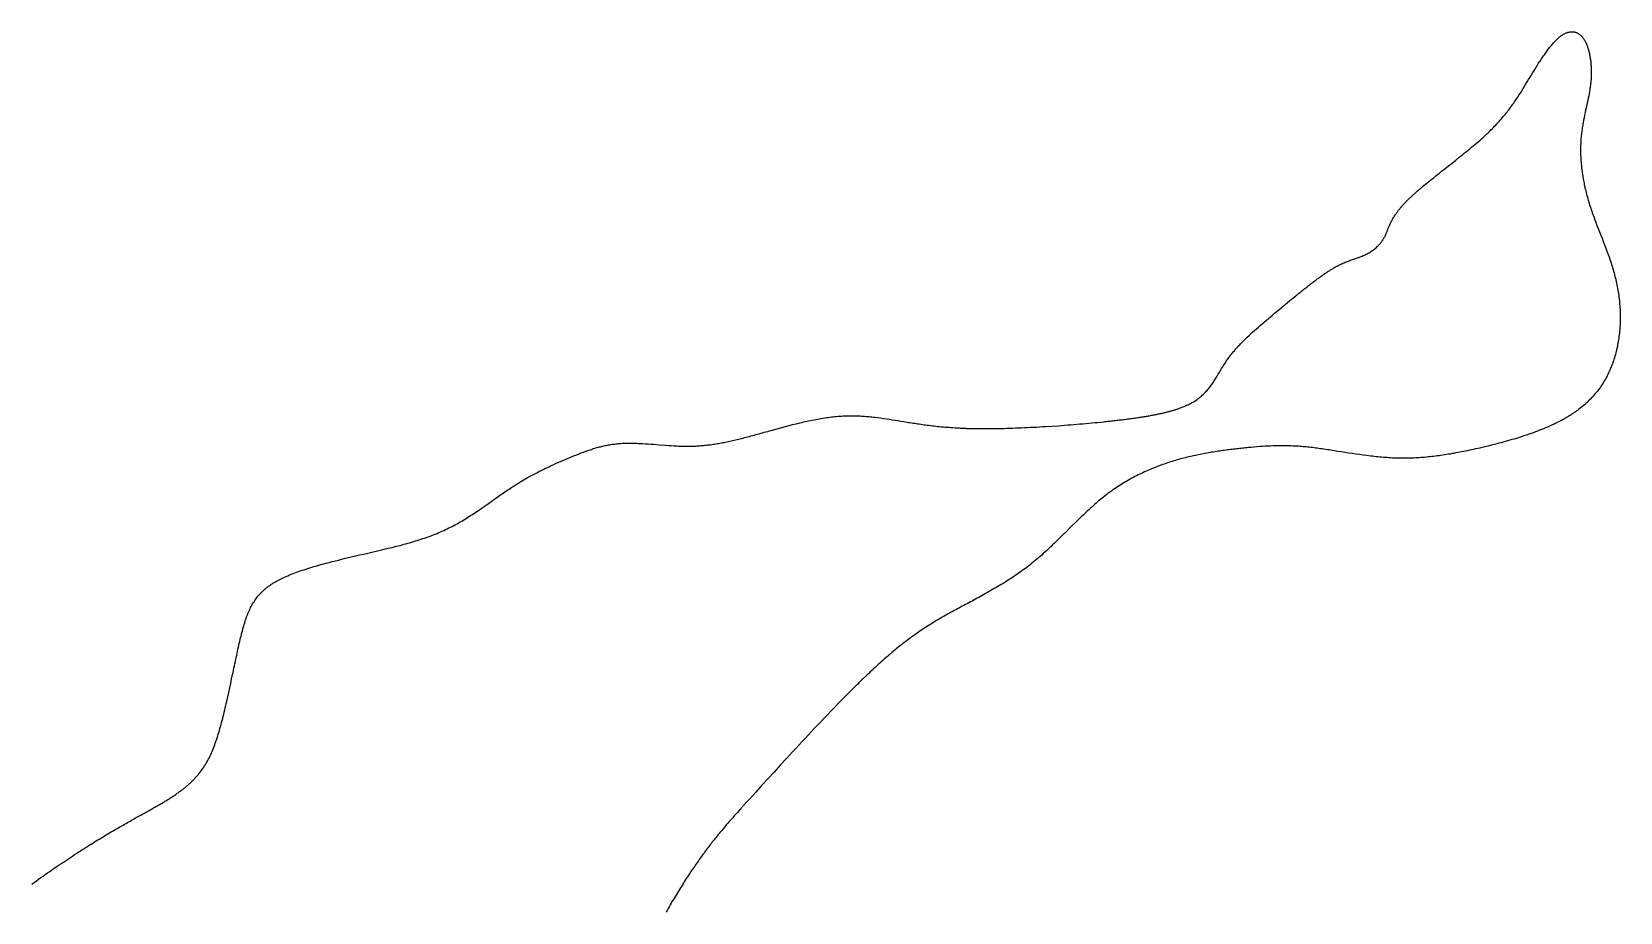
# Model space of a CAD drawing. Header units: millimetres. Extents: x -2094 to 527, y -954 to 500.
import ezdxf

# ---------------------------------------------------------------- set-up
doc = ezdxf.new("R2010")
doc.units = ezdxf.units.MM
doc.layers.add('186', color=7, linetype='Continuous')

msp = doc.modelspace()

# ---------------------------------------------------------------- linework, layer by layer
at = {"layer": '186', "elevation": 186}
msp.add_lwpolyline([(-2094.4, -907.3), (-2090.6, -904.5), (-2086.8, -901.8), (-2083, -899.1), (-2079.3, -896.4), (-2075.6, -893.8), (-2072, -891.2), (-2068.4, -888.7), (-2064.8, -886.2), (-2061.2, -883.7), (-2057.7, -881.3), (-2054.2, -878.8), (-2050.7, -876.5), (-2047.3, -874.2), (-2043.9, -871.9), (-2040.5, -869.6), (-2037.2, -867.4), (-2033.9, -865.2), (-2030.6, -863), (-2027.4, -860.9), (-2024.2, -858.8), (-2021, -856.7), (-2017.8, -854.6), (-2014.7, -852.6), (-2011.6, -850.6), (-2008.6, -848.7), (-2005.5, -846.8), (-2002.5, -844.9), (-1999.6, -843), (-1996.6, -841.2), (-1993.7, -839.4), (-1990.8, -837.6), (-1987.9, -835.8), (-1985.1, -834.1), (-1982.3, -832.4), (-1979.5, -830.7), (-1976.8, -829), (-1974.1, -827.4), (-1971.4, -825.8), (-1968.7, -824.2), (-1966.1, -822.7), (-1963.5, -821.1), (-1960.9, -819.6), (-1958.3, -818.1), (-1955.8, -816.6), (-1953.3, -815.2), (-1950.8, -813.8), (-1948.3, -812.3), (-1945.9, -810.9), (-1943.5, -809.6), (-1941.1, -808.2), (-1938.8, -806.9), (-1936.5, -805.6), (-1934.2, -804.3), (-1931.9, -803), (-1929.6, -801.7), (-1927.4, -800.5), (-1925.2, -799.2), (-1923, -798), (-1920.9, -796.8), (-1918.8, -795.6), (-1916.7, -794.5), (-1914.6, -793.3), (-1912.5, -792.2), (-1910.5, -791), (-1908.5, -789.9), (-1906.5, -788.8), (-1904.5, -787.7), (-1902.6, -786.6), (-1900.7, -785.5), (-1898.8, -784.5), (-1896.9, -783.4), (-1895, -782.4), (-1893.2, -781.4), (-1891.4, -780.3), (-1889.6, -779.3), (-1887.9, -778.3), (-1886.1, -777.3), (-1884.4, -776.3), (-1882.7, -775.3), (-1881, -774.3), (-1879.3, -773.4), (-1877.7, -772.4), (-1876.1, -771.4), (-1874.5, -770.5), (-1872.9, -769.5), (-1871.4, -768.6), (-1869.8, -767.6), (-1868.3, -766.7), (-1866.8, -765.7), (-1865.3, -764.8), (-1863.9, -763.9), (-1862.4, -762.9), (-1861, -762), (-1859.6, -761), (-1858.2, -760.1), (-1856.8, -759.2), (-1855.5, -758.2), (-1854.2, -757.3), (-1852.8, -756.4), (-1851.6, -755.5), (-1850.3, -754.5), (-1849, -753.6), (-1847.8, -752.7), (-1846.5, -751.7), (-1845.3, -750.8), (-1844.1, -749.8), (-1843, -748.9), (-1841.8, -748), (-1840.6, -747), (-1839.5, -746.1), (-1838.4, -745.1), (-1837.3, -744.2), (-1836.2, -743.2), (-1835.1, -742.3), (-1834.1, -741.3), (-1833.1, -740.4), (-1832, -739.4), (-1831, -738.5), (-1830, -737.5), (-1829, -736.5), (-1828.1, -735.6), (-1827.1, -734.6), (-1825.2, -732.6), (-1823.4, -730.6), (-1821.6, -728.6), (-1819.9, -726.6), (-1818.2, -724.6), (-1816.6, -722.5), (-1815, -720.4), (-1813.5, -718.3), (-1812, -716.2), (-1810.5, -714), (-1809.1, -711.8), (-1807.7, -709.6), (-1806.4, -707.4), (-1805.1, -705.1), (-1803.8, -702.7), (-1802.5, -700.4), (-1801.3, -698), (-1800.1, -695.5), (-1799, -693.1), (-1797.8, -690.6), (-1796.7, -688), (-1795.6, -685.4), (-1794.6, -682.7), (-1793.5, -680.1), (-1792.5, -677.3), (-1791.5, -674.5), (-1790.5, -671.7), (-1789.5, -668.8), (-1788.5, -665.8), (-1788, -664.3), (-1787.5, -662.8), (-1786.6, -659.8), (-1785.6, -656.7), (-1784.7, -653.5), (-1783.8, -650.3), (-1782.9, -647), (-1782, -643.7), (-1781.1, -640.4), (-1780.2, -637), (-1779.3, -633.6), (-1778.4, -630.1), (-1777.5, -626.6), (-1776.7, -623.1), (-1775.8, -619.6), (-1775, -616), (-1774.1, -612.4), (-1773.3, -608.8), (-1772.5, -605.2), (-1770.8, -597.9), (-1769.2, -590.6), (-1767.6, -583.2), (-1766, -575.9), (-1764.5, -568.5), (-1763, -561.2), (-1762.2, -557.6), (-1761.4, -554), (-1760.7, -550.4), (-1759.9, -546.8), (-1759.2, -543.3), (-1758.4, -539.8), (-1757.7, -536.3), (-1757, -532.8), (-1756.2, -529.4), (-1755.5, -526), (-1754.8, -522.7), (-1754.1, -519.4), (-1753.3, -516.1), (-1752.6, -512.9), (-1751.9, -509.8), (-1751.2, -506.6), (-1750.4, -503.6), (-1749.7, -500.6), (-1749, -497.6), (-1748.3, -494.7), (-1747.6, -491.9), (-1746.8, -489.1), (-1746.1, -486.3), (-1745.3, -483.6), (-1744.6, -481), (-1743.8, -478.4), (-1743, -475.8), (-1742.2, -473.3), (-1741.4, -470.9), (-1740.6, -468.5), (-1739.8, -466.1), (-1738.9, -463.8), (-1738, -461.5), (-1737.1, -459.3), (-1736.2, -457.1), (-1735.2, -454.9), (-1734.2, -452.8), (-1733.2, -450.7), (-1732.2, -448.7), (-1731.1, -446.7), (-1730, -444.7), (-1728.8, -442.8), (-1727.6, -440.9), (-1726.4, -439), (-1725.2, -437.2), (-1723.9, -435.4), (-1722.5, -433.7), (-1721.1, -431.9), (-1719.7, -430.3), (-1718.2, -428.6), (-1717.5, -427.8), (-1716.7, -426.9), (-1715.9, -426.1), (-1715.1, -425.3), (-1714.3, -424.5), (-1713.5, -423.8), (-1712.7, -423), (-1711.8, -422.2), (-1711, -421.4), (-1710.1, -420.7), (-1709.2, -419.9), (-1708.3, -419.2), (-1707.4, -418.4), (-1706.5, -417.7), (-1705.5, -417), (-1704.6, -416.2), (-1703.6, -415.5), (-1702.6, -414.8), (-1701.6, -414.1), (-1700.6, -413.4), (-1699.6, -412.7), (-1698.5, -412), (-1697.4, -411.3), (-1696.4, -410.6), (-1695.3, -410), (-1694.2, -409.3), (-1693, -408.6), (-1691.9, -408), (-1690.7, -407.3), (-1689.5, -406.7), (-1688.3, -406), (-1687.1, -405.4), (-1685.9, -404.7), (-1684.7, -404.1), (-1683.4, -403.5), (-1682.2, -402.8), (-1680.9, -402.2), (-1679.6, -401.6), (-1678.3, -401), (-1677, -400.4), (-1674.3, -399.2), (-1671.6, -398), (-1668.8, -396.8), (-1666, -395.7), (-1663.1, -394.6), (-1660.2, -393.4), (-1657.2, -392.3), (-1654.2, -391.2), (-1651.2, -390.2), (-1648.1, -389.1), (-1645, -388.1), (-1641.9, -387), (-1638.7, -386), (-1635.5, -385), (-1632.2, -384), (-1629, -383), (-1625.7, -382.1), (-1622.4, -381.1), (-1619, -380.1), (-1615.7, -379.2), (-1612.3, -378.3), (-1608.9, -377.4), (-1605.5, -376.5), (-1602, -375.6), (-1598.6, -374.7), (-1595.1, -373.8), (-1588.2, -372.1), (-1581.2, -370.4), (-1574.3, -368.7), (-1567.3, -367), (-1560.3, -365.4), (-1553.4, -363.8), (-1546.5, -362.2), (-1539.7, -360.7), (-1532.9, -359.1), (-1526.1, -357.5), (-1519.4, -356), (-1512.7, -354.4), (-1506.1, -352.8), (-1502.8, -352), (-1499.5, -351.2), (-1496.2, -350.4), (-1493, -349.5), (-1489.8, -348.7), (-1486.5, -347.9), (-1483.3, -347), (-1480.1, -346.1), (-1477, -345.3), (-1473.8, -344.4), (-1470.7, -343.5), (-1467.5, -342.6), (-1464.4, -341.7), (-1461.3, -340.7), (-1458.2, -339.8), (-1455.2, -338.8), (-1452.1, -337.8), (-1449.1, -336.8), (-1446.1, -335.8), (-1443.1, -334.7), (-1440.1, -333.7), (-1437.1, -332.6), (-1434.2, -331.5), (-1431.3, -330.4), (-1428.4, -329.3), (-1425.5, -328.1), (-1422.6, -326.9), (-1419.8, -325.7), (-1417, -324.4), (-1414.2, -323.2), (-1411.4, -321.9), (-1408.6, -320.6), (-1405.9, -319.2), (-1403.2, -317.9), (-1400.5, -316.5), (-1397.8, -315.1), (-1395.2, -313.6), (-1392.5, -312.2), (-1389.9, -310.7), (-1387.3, -309.2), (-1384.7, -307.7), (-1382.1, -306.2), (-1379.6, -304.6), (-1377, -303.1), (-1374.5, -301.5), (-1372, -299.9), (-1369.5, -298.3), (-1367.1, -296.7), (-1364.6, -295.1), (-1362.1, -293.5), (-1359.7, -291.9), (-1357.3, -290.3), (-1352.5, -287), (-1347.8, -283.7), (-1343, -280.4), (-1338.4, -277.1), (-1333.8, -273.8), (-1329.2, -270.6), (-1324.6, -267.4), (-1320.1, -264.2), (-1317.9, -262.6), (-1315.6, -261.1), (-1313.4, -259.5), (-1311.1, -258), (-1308.9, -256.5), (-1306.7, -255), (-1304.5, -253.5), (-1302.3, -252), (-1300.1, -250.6), (-1297.9, -249.2), (-1295.7, -247.8), (-1293.5, -246.4), (-1291.3, -245.1), (-1289.1, -243.7), (-1286.9, -242.4), (-1284.7, -241.1), (-1282.5, -239.8), (-1280.4, -238.6), (-1278.2, -237.3), (-1276, -236.1), (-1273.9, -234.9), (-1271.7, -233.7), (-1269.6, -232.5), (-1267.4, -231.4), (-1265.3, -230.2), (-1263.2, -229.1), (-1261, -228), (-1258.9, -226.9), (-1256.8, -225.8), (-1254.7, -224.8), (-1252.6, -223.7), (-1250.5, -222.7), (-1248.4, -221.7), (-1246.3, -220.6), (-1244.2, -219.7), (-1242.2, -218.7), (-1240.1, -217.7), (-1238.1, -216.7), (-1234, -214.9), (-1229.9, -213), (-1225.9, -211.2), (-1221.9, -209.5), (-1217.9, -207.8), (-1214, -206.1), (-1210.1, -204.5), (-1206.3, -202.9), (-1202.5, -201.3), (-1198.7, -199.7), (-1194.9, -198.2), (-1191.2, -196.7), (-1187.5, -195.3), (-1183.8, -193.9), (-1180.1, -192.5), (-1176.4, -191.2), (-1172.7, -190), (-1170.8, -189.4), (-1169, -188.8), (-1167.1, -188.2), (-1165.3, -187.6), (-1163.4, -187.1), (-1161.6, -186.5), (-1159.7, -186), (-1157.8, -185.5), (-1155.9, -185), (-1154, -184.5), (-1152.1, -184.1), (-1150.2, -183.7), (-1148.3, -183.2), (-1146.4, -182.8), (-1144.4, -182.5), (-1142.5, -182.1), (-1140.5, -181.8), (-1138.6, -181.4), (-1136.6, -181.1), (-1134.6, -180.8), (-1132.6, -180.6), (-1130.5, -180.3), (-1128.5, -180.1), (-1126.4, -179.9), (-1124.4, -179.7), (-1122.3, -179.6), (-1120.2, -179.4), (-1118, -179.3), (-1115.9, -179.3), (-1113.7, -179.2), (-1111.6, -179.1), (-1109.4, -179.1), (-1107.1, -179.1), (-1104.9, -179.1), (-1102.7, -179.2), (-1100.4, -179.2), (-1098.1, -179.3), (-1095.9, -179.4), (-1093.6, -179.5), (-1091.3, -179.6), (-1088.9, -179.7), (-1086.6, -179.8), (-1081.9, -180.1), (-1077.2, -180.4), (-1072.5, -180.8), (-1067.7, -181.1), (-1058.1, -181.9), (-1048.5, -182.6), (-1043.7, -183), (-1038.9, -183.3), (-1034.2, -183.6), (-1029.4, -183.8), (-1027, -183.9), (-1024.7, -184), (-1022.3, -184.1), (-1020, -184.1), (-1017.6, -184.2), (-1015.3, -184.2), (-1013, -184.2), (-1010.7, -184.2), (-1008.4, -184.2), (-1006.1, -184.1), (-1003.8, -184.1), (-1001.5, -184), (-999.2, -183.9), (-997, -183.8), (-994.7, -183.7), (-992.4, -183.5), (-990.2, -183.3), (-987.9, -183.1), (-985.7, -182.9), (-983.5, -182.7), (-981.2, -182.5), (-979, -182.2), (-976.7, -181.9), (-974.5, -181.7), (-972.2, -181.4), (-970, -181), (-967.7, -180.7), (-965.4, -180.3), (-963.2, -180), (-960.9, -179.6), (-958.6, -179.2), (-956.3, -178.8), (-954, -178.3), (-951.7, -177.9), (-949.3, -177.4), (-947, -176.9), (-944.7, -176.4), (-942.3, -175.9), (-939.9, -175.4), (-937.5, -174.9), (-935.1, -174.3), (-932.7, -173.8), (-930.2, -173.2), (-927.8, -172.6), (-925.3, -172), (-922.8, -171.3), (-920.3, -170.7), (-917.8, -170.1), (-915.2, -169.4), (-912.6, -168.7), (-910, -168), (-907.4, -167.3), (-904.7, -166.6), (-902, -165.9), (-899.3, -165.1), (-896.6, -164.4), (-893.8, -163.6), (-891.1, -162.9), (-888.3, -162.1), (-885.4, -161.3), (-882.6, -160.5), (-879.8, -159.7), (-876.9, -158.9), (-874, -158.1), (-868.2, -156.5), (-862.4, -154.9), (-856.5, -153.3), (-850.6, -151.7), (-844.6, -150.1), (-838.7, -148.6), (-832.7, -147.1), (-826.7, -145.6), (-823.7, -144.9), (-820.8, -144.2), (-817.8, -143.6), (-814.8, -142.9), (-811.9, -142.3), (-808.9, -141.6), (-806, -141), (-803, -140.4), (-800.1, -139.9), (-797.2, -139.3), (-794.3, -138.8), (-791.4, -138.3), (-788.6, -137.8), (-785.7, -137.4), (-782.9, -136.9), (-780, -136.6), (-777.2, -136.2), (-774.5, -135.8), (-771.7, -135.5), (-769, -135.3), (-766.2, -135), (-763.5, -134.8), (-760.9, -134.6), (-758.2, -134.4), (-755.5, -134.3), (-752.9, -134.2), (-750.3, -134.1), (-747.7, -134), (-745.1, -134), (-742.6, -134), (-740, -134), (-737.5, -134), (-734.9, -134.1), (-732.4, -134.1), (-729.9, -134.2), (-727.4, -134.3), (-725, -134.5), (-722.5, -134.6), (-720, -134.8), (-717.6, -135), (-715.1, -135.2), (-712.7, -135.4), (-710.3, -135.6), (-707.8, -135.9), (-705.4, -136.1), (-703, -136.4), (-698.2, -137), (-693.4, -137.6), (-688.6, -138.3), (-683.8, -139), (-679, -139.7), (-674.2, -140.4), (-669.4, -141.2), (-664.6, -142), (-659.8, -142.8), (-654.9, -143.6), (-650, -144.4), (-647.5, -144.8), (-645.1, -145.2), (-642.6, -145.6), (-640, -146), (-637.5, -146.4), (-635, -146.8), (-632.4, -147.2), (-629.8, -147.5), (-627.2, -147.9), (-624.5, -148.3), (-621.8, -148.7), (-619.1, -149), (-616.4, -149.4), (-613.6, -149.7), (-610.8, -150.1), (-608, -150.4), (-605.1, -150.7), (-602.2, -151.1), (-599.3, -151.4), (-596.3, -151.7), (-593.2, -152), (-590.1, -152.3), (-587, -152.5), (-583.8, -152.8), (-580.6, -153), (-577.3, -153.3), (-574, -153.5), (-570.6, -153.7), (-568.9, -153.8), (-567.2, -153.9), (-565.5, -154), (-563.7, -154.1), (-562, -154.2), (-560.2, -154.3), (-558.4, -154.4), (-556.6, -154.4), (-554.7, -154.5), (-552.9, -154.6), (-551, -154.7), (-549.2, -154.7), (-547.3, -154.8), (-545.4, -154.8), (-543.5, -154.9), (-541.5, -154.9), (-539.6, -155), (-537.6, -155), (-535.6, -155.1), (-533.6, -155.1), (-531.6, -155.1), (-529.5, -155.1), (-527.5, -155.1), (-525.4, -155.2), (-523.3, -155.2), (-521.2, -155.2), (-519.1, -155.2), (-516.9, -155.2), (-514.7, -155.2), (-512.5, -155.1), (-510.3, -155.1), (-508.1, -155.1), (-505.9, -155.1), (-503.6, -155), (-501.4, -155), (-499.1, -155), (-496.8, -154.9), (-494.5, -154.9), (-492.1, -154.8), (-489.8, -154.8), (-485.1, -154.6), (-480.3, -154.5), (-475.5, -154.3), (-470.6, -154.1), (-465.7, -154), (-460.8, -153.7), (-455.8, -153.5), (-450.8, -153.3), (-445.8, -153), (-440.8, -152.8), (-435.7, -152.5), (-430.6, -152.2), (-425.5, -151.9), (-420.4, -151.6), (-410.2, -151), (-400, -150.3), (-389.8, -149.5), (-384.7, -149.1), (-379.6, -148.7), (-374.6, -148.3), (-369.5, -147.9), (-364.5, -147.5), (-359.6, -147.1), (-354.6, -146.6), (-349.7, -146.2), (-344.9, -145.7), (-340, -145.3), (-335.3, -144.8), (-330.5, -144.3), (-325.8, -143.8), (-323.5, -143.6), (-321.2, -143.4), (-318.9, -143.1), (-316.7, -142.9), (-314.4, -142.6), (-312.2, -142.4), (-309.9, -142.1), (-307.7, -141.9), (-305.5, -141.6), (-303.4, -141.4), (-301.2, -141.1), (-299.1, -140.9), (-296.9, -140.6), (-294.8, -140.4), (-292.7, -140.1), (-290.7, -139.9), (-288.6, -139.6), (-286.6, -139.3), (-284.6, -139.1), (-282.6, -138.8), (-280.6, -138.6), (-278.7, -138.3), (-276.7, -138), (-274.8, -137.8), (-272.9, -137.5), (-271, -137.2), (-269.1, -136.9), (-267.3, -136.7), (-265.4, -136.4), (-263.6, -136.1), (-261.8, -135.8), (-260, -135.6), (-258.2, -135.3), (-256.5, -135), (-254.7, -134.7), (-253, -134.4), (-251.3, -134.1), (-249.6, -133.8), (-248, -133.5), (-246.3, -133.2), (-244.7, -132.9), (-243, -132.6), (-241.4, -132.3), (-239.8, -132), (-238.3, -131.7), (-236.7, -131.4), (-235.1, -131), (-233.6, -130.7), (-232.1, -130.4), (-230.6, -130.1), (-229.1, -129.7), (-227.6, -129.4), (-226.2, -129.1), (-224.8, -128.7), (-223.3, -128.4), (-221.9, -128), (-220.5, -127.7), (-219.1, -127.3), (-217.8, -127), (-216.4, -126.6), (-215.1, -126.2), (-213.8, -125.9), (-212.5, -125.5), (-211.2, -125.1), (-209.9, -124.7), (-208.6, -124.4), (-207.4, -124), (-206.1, -123.6), (-204.9, -123.2), (-203.7, -122.8), (-202.5, -122.4), (-201.3, -122), (-200.1, -121.5), (-199, -121.1), (-196.7, -120.3), (-194.5, -119.4), (-192.3, -118.5), (-190.2, -117.6), (-188.1, -116.7), (-186.1, -115.7), (-184.1, -114.8), (-182.2, -113.8), (-180.3, -112.8), (-178.4, -111.7), (-176.7, -110.7), (-174.9, -109.6), (-173.2, -108.5), (-171.6, -107.4), (-170, -106.2), (-168.4, -105), (-166.9, -103.8), (-165.4, -102.6), (-163.9, -101.4), (-162.5, -100.1), (-161.1, -98.8), (-159.8, -97.5), (-158.5, -96.2), (-157.2, -94.9), (-156, -93.5), (-154.7, -92.1), (-153.5, -90.7), (-152.4, -89.3), (-151.2, -87.9), (-150.1, -86.5), (-149, -85), (-148, -83.6), (-146.9, -82.1), (-145.9, -80.6), (-144.8, -79.1), (-143.8, -77.6), (-142.8, -76.1), (-141.9, -74.6), (-139.9, -71.6), (-138.1, -68.5), (-136.2, -65.4), (-134.3, -62.3), (-130.6, -56.1), (-128.8, -53.1), (-126.9, -50), (-124.9, -46.9), (-123.9, -45.4), (-122.9, -43.9), (-121.9, -42.4), (-120.9, -40.9), (-119.8, -39.4), (-118.8, -38), (-117.7, -36.5), (-116.6, -35), (-115.5, -33.6), (-114.3, -32.2), (-113.2, -30.7), (-112, -29.3), (-110.8, -27.9), (-109.6, -26.5), (-108.4, -25.1), (-107.2, -23.6), (-105.9, -22.2), (-104.6, -20.9), (-103.4, -19.5), (-102.1, -18.1), (-100.7, -16.7), (-99.4, -15.3), (-98.1, -13.9), (-96.7, -12.6), (-95.4, -11.2), (-94, -9.8), (-92.6, -8.4), (-91.2, -7.1), (-88.3, -4.3), (-85.4, -1.6), (-82.4, 1.1), (-79.4, 3.9), (-76.3, 6.6), (-73.2, 9.4), (-70, 12.2), (-66.8, 15), (-63.5, 17.8), (-60.2, 20.6), (-56.9, 23.5), (-53.5, 26.4), (-50.1, 29.3), (-46.6, 32.3), (-43.1, 35.2), (-36.1, 41.1), (-29.1, 47), (-25.6, 49.9), (-22.1, 52.8), (-18.6, 55.7), (-15.1, 58.6), (-11.7, 61.4), (-8.2, 64.2), (-6.5, 65.6), (-4.8, 66.9), (-3.2, 68.3), (-1.5, 69.6), (0.2, 70.9), (1.8, 72.3), (3.4, 73.6), (5.1, 74.8), (6.7, 76.1), (8.3, 77.4), (9.8, 78.6), (11.4, 79.8), (12.9, 81), (14.4, 82.2), (16, 83.4), (17.4, 84.5), (18.9, 85.6), (20.4, 86.7), (21.8, 87.8), (23.2, 88.9), (24.6, 89.9), (26, 90.9), (27.3, 91.9), (28.7, 92.9), (30, 93.9), (31.3, 94.8), (32.6, 95.7), (33.8, 96.6), (35.1, 97.5), (36.3, 98.4), (37.5, 99.2), (38.7, 100.1), (39.9, 100.9), (41.1, 101.7), (42.3, 102.5), (43.4, 103.2), (44.6, 104), (45.7, 104.7), (46.8, 105.4), (47.9, 106.1), (49, 106.8), (50, 107.5), (51.1, 108.1), (52.2, 108.7), (53.2, 109.4), (54.2, 110), (55.3, 110.6), (56.3, 111.1), (57.3, 111.7), (58.3, 112.3), (59.2, 112.8), (60.2, 113.3), (61.2, 113.8), (62.1, 114.3), (63.1, 114.8), (64, 115.3), (65.9, 116.2), (67.7, 117.1), (69.6, 117.9), (71.4, 118.7), (73.2, 119.4), (74.9, 120.1), (76.7, 120.8), (78.4, 121.5), (80.1, 122.1), (81.8, 122.7), (83.5, 123.3), (85.2, 123.9), (88.5, 125), (91.8, 126.1), (95.1, 127.2), (96.7, 127.8), (98.3, 128.4), (99.9, 129.1), (101.5, 129.7), (103.1, 130.4), (104.7, 131.1), (106.3, 131.8), (107.9, 132.6), (109.5, 133.4), (111.1, 134.3), (112.7, 135.2), (114.3, 136.2), (115.9, 137.2), (117.4, 138.2), (118.9, 139.3), (120.5, 140.4), (122, 141.6), (123.4, 142.8), (124.9, 144.1), (126.3, 145.4), (127, 146), (127.7, 146.7), (128.4, 147.4), (129, 148.1), (129.7, 148.8), (130.3, 149.5), (131, 150.3), (131.6, 151), (132.2, 151.8), (132.8, 152.5), (133.4, 153.3), (134, 154.1), (134.6, 154.9), (135.2, 155.7), (135.7, 156.6), (136.2, 157.4), (136.8, 158.2), (137.3, 159.1), (137.8, 160), (138.2, 160.9), (138.7, 161.7), (139.1, 162.7), (139.6, 163.6), (140, 164.5), (140.4, 165.5), (140.8, 166.4), (141.2, 167.4), (141.6, 168.4), (142, 169.4), (142.4, 170.4), (142.8, 171.4), (143.2, 172.5), (143.6, 173.5), (144.1, 174.6), (144.5, 175.7), (145, 176.8), (145.4, 178), (145.9, 179.1), (146.4, 180.3), (146.9, 181.5), (147.5, 182.7), (148.1, 184), (148.7, 185.2), (149.3, 186.5), (150, 187.8), (150.7, 189.1), (151.4, 190.5), (152.2, 191.9), (153, 193.3), (153.9, 194.7), (154.8, 196.1), (155.8, 197.6), (156.3, 198.3), (156.8, 199.1), (157.3, 199.9), (157.9, 200.6), (158.4, 201.4), (159, 202.2), (159.6, 203), (160.1, 203.8), (160.8, 204.6), (161.4, 205.4), (162, 206.2), (162.7, 207), (163.3, 207.8), (164, 208.7), (164.7, 209.5), (165.4, 210.4), (166.2, 211.2), (166.9, 212.1), (167.7, 213), (168.5, 213.9), (169.3, 214.7), (170.1, 215.6), (170.9, 216.5), (171.8, 217.5), (172.7, 218.4), (173.6, 219.3), (174.5, 220.2), (175.4, 221.2), (176.4, 222.1), (177.4, 223.1), (178.4, 224.1), (179.4, 225.1), (180.4, 226), (181.5, 227), (182.5, 228), (183.6, 229), (184.7, 230.1), (185.9, 231.1), (187, 232.1), (188.2, 233.2), (189.3, 234.2), (190.5, 235.3), (191.7, 236.3), (192.9, 237.4), (194.2, 238.4), (195.4, 239.5), (196.7, 240.6), (198, 241.7), (200.6, 243.9), (203.2, 246.1), (205.9, 248.3), (208.6, 250.6), (211.4, 252.8), (214.2, 255.1), (217.1, 257.4), (219.9, 259.7), (222.8, 262), (225.8, 264.4), (228.7, 266.7), (231.7, 269.1), (237.6, 273.8), (243.6, 278.6), (249.7, 283.3), (255.7, 288.1), (261.6, 292.8), (264.6, 295.2), (267.5, 297.6), (270.5, 299.9), (273.4, 302.3), (276.2, 304.6), (279.1, 307), (281.9, 309.3), (284.6, 311.6), (287.4, 313.9), (290, 316.2), (292.7, 318.4), (295.3, 320.7), (296.5, 321.8), (297.8, 322.9), (299, 324), (300.3, 325.1), (301.5, 326.2), (302.7, 327.3), (303.9, 328.4), (305, 329.5), (306.2, 330.5), (307.3, 331.6), (308.5, 332.7), (309.6, 333.7), (310.7, 334.8), (311.8, 335.8), (313.9, 337.9), (316, 340), (318, 342), (320, 344.1), (321.9, 346.1), (323.8, 348.1), (325.7, 350.1), (327.5, 352.1), (329.2, 354), (330.9, 356), (332.6, 357.9), (334.3, 359.9), (335.9, 361.8), (337.4, 363.7), (339, 365.6), (340.5, 367.5), (341.9, 369.4), (343.4, 371.2), (344.8, 373.1), (346.2, 375), (347.5, 376.8), (348.9, 378.7), (350.2, 380.5), (351.5, 382.4), (352.8, 384.2), (354, 386), (355.2, 387.9), (356.5, 389.7), (357.7, 391.5), (360, 395.2), (362.4, 398.9), (364.7, 402.6), (367, 406.3), (369.3, 410.1), (371.5, 413.8), (373.8, 417.6), (376.1, 421.4), (378.5, 425.3), (383.1, 432.9), (385.5, 436.7), (387.8, 440.5), (390.2, 444.3), (392.5, 448), (393.7, 449.8), (394.9, 451.6), (396.1, 453.4), (397.3, 455.2), (398.4, 456.9), (399.6, 458.7), (400.8, 460.4), (402, 462.1), (403.1, 463.8), (404.3, 465.4), (405.5, 467.1), (406.7, 468.7), (407.8, 470.2), (409, 471.8), (410.1, 473.3), (411.3, 474.8), (412.5, 476.2), (413.6, 477.6), (414.8, 479), (415.9, 480.3), (417.1, 481.6), (418.2, 482.9), (419.3, 484.1), (420.5, 485.3), (421.6, 486.4), (422.7, 487.5), (423.9, 488.6), (425, 489.6), (426.1, 490.5), (427.2, 491.4), (428.3, 492.3), (429.4, 493.1), (430.5, 493.9), (431.6, 494.6), (432.6, 495.3), (433.7, 495.9), (434.8, 496.5), (435.8, 497), (436.9, 497.5), (437.9, 498), (439, 498.4), (440, 498.7), (441, 499.1), (442, 499.3), (443, 499.6), (444, 499.7), (445, 499.9), (446, 500), (447, 500), (447.9, 500), (448.9, 500), (449.8, 499.9), (450.7, 499.8), (451.6, 499.7), (452.5, 499.5), (453.4, 499.2), (454.3, 498.9), (455.2, 498.6), (456, 498.2), (456.9, 497.8), (457.7, 497.3), (458.6, 496.8), (459.4, 496.3), (460.2, 495.7), (460.9, 495.1), (461.7, 494.4), (462.5, 493.7), (463.2, 493), (463.9, 492.2), (464.7, 491.4), (465.4, 490.5), (466, 489.6), (466.7, 488.7), (467.4, 487.7), (468, 486.7), (468.6, 485.6), (469.2, 484.5), (469.8, 483.4), (470.4, 482.2), (471, 481), (471.5, 479.7), (472, 478.5), (472.5, 477.2), (473, 475.8), (473.5, 474.5), (474, 473.1), (474.4, 471.6), (474.8, 470.2), (475.2, 468.7), (475.6, 467.2), (476, 465.7), (476.4, 464.1), (476.7, 462.5), (477, 460.9), (477.3, 459.3), (477.6, 457.7), (477.9, 456), (478.1, 454.3), (478.3, 452.6), (478.5, 450.9), (478.7, 449.1), (478.9, 447.4), (479, 445.6), (479.2, 443.8), (479.3, 442), (479.3, 440.2), (479.4, 438.3), (479.5, 436.5), (479.5, 434.6), (479.5, 432.8), (479.5, 430.9), (479.4, 429), (479.4, 427.1), (479.3, 425.3), (479.2, 423.4), (479.1, 421.4), (478.9, 419.5), (478.7, 417.6), (478.6, 415.7), (478.3, 413.8), (478.1, 411.9), (477.9, 409.9), (477.6, 408), (477.3, 406.1), (477, 404.2), (476.7, 402.2), (476.3, 400.3), (476, 398.3), (475.3, 394.4), (474.5, 390.5), (473.7, 386.6), (472.8, 382.6), (472, 378.6), (471.1, 374.6), (470.2, 370.6), (469.3, 366.5), (468.5, 362.4), (467.6, 358.2), (466.8, 354.1), (466, 349.9), (465.6, 347.8), (465.3, 345.6), (464.9, 343.5), (464.6, 341.4), (464.3, 339.2), (464, 337), (463.7, 334.9), (463.4, 332.7), (463.1, 330.5), (462.9, 328.3), (462.7, 326.1), (462.5, 323.8), (462.3, 321.6), (462.2, 319.3), (462.1, 317.1), (462, 314.8), (461.9, 312.5), (461.8, 310.2), (461.8, 307.9), (461.8, 305.6), (461.8, 303.3), (461.8, 300.9), (461.8, 298.6), (461.9, 296.2), (462, 293.8), (462.1, 291.5), (462.3, 289.1), (462.4, 286.7), (462.6, 284.3), (462.8, 281.9), (463.1, 279.4), (463.3, 277), (463.6, 274.6), (463.9, 272.1), (464.2, 269.7), (464.5, 267.2), (464.9, 264.8), (465.3, 262.3), (465.7, 259.8), (466.1, 257.3), (466.6, 254.8), (467, 252.3), (467.5, 249.8), (468, 247.3), (468.6, 244.8), (469.1, 242.2), (469.7, 239.7), (470.3, 237.2), (471, 234.6), (471.6, 232.1), (472.3, 229.5), (473, 227), (473.7, 224.4), (474.4, 221.8), (475.2, 219.3), (476, 216.7), (476.8, 214.1), (477.6, 211.5), (478.5, 209), (479.3, 206.4), (480.2, 203.8), (481.1, 201.2), (482.1, 198.6), (483, 196), (484, 193.4), (484.9, 190.8), (486.9, 185.5), (488.9, 180.3), (491, 175), (493, 169.7), (495.1, 164.4), (497.2, 159.1), (499.3, 153.7), (501.4, 148.4), (503.4, 143), (505.4, 137.6), (507.4, 132.1), (508.4, 129.4), (509.3, 126.7), (510.3, 123.9), (511.2, 121.2), (512.1, 118.4), (513, 115.7), (513.8, 112.9), (514.7, 110.1), (515.5, 107.4), (516.3, 104.6), (517.1, 101.8), (517.9, 99), (518.6, 96.2), (519.3, 93.4), (520, 90.6), (520.6, 87.7), (521.2, 84.9), (521.8, 82.1), (522.4, 79.2), (522.9, 76.4), (523.4, 73.5), (523.9, 70.7), (524.3, 67.8), (524.7, 65), (525.1, 62.1), (525.5, 59.2), (525.8, 56.4), (526.1, 53.5), (526.3, 50.6), (526.5, 47.8), (526.7, 44.9), (526.9, 42), (527, 39.2), (527.1, 36.3), (527.2, 33.5), (527.2, 30.6), (527.3, 27.8), (527.2, 24.9), (527.2, 22.1), (527.1, 19.2), (527, 16.4), (526.8, 13.6), (526.6, 10.8), (526.4, 8), (526.2, 5.2), (525.9, 2.4), (525.6, -0.4), (525.2, -3.2), (524.9, -6), (524.4, -8.7), (524, -11.5), (523.5, -14.2), (523, -16.9), (522.5, -19.6), (521.9, -22.3), (521.3, -25), (520.7, -27.7), (520, -30.3), (519.3, -32.9), (518.5, -35.6), (517.8, -38.2), (516.9, -40.8), (516.1, -43.3), (515.2, -45.9), (514.3, -48.4), (513.3, -50.9), (512.4, -53.4), (511.3, -55.9), (510.3, -58.4), (509.2, -60.8), (508, -63.3), (506.9, -65.7), (505.6, -68.1), (504.4, -70.5), (503.1, -72.8), (501.8, -75.2), (500.4, -77.5), (499, -79.8), (497.5, -82.1), (496, -84.3), (494.5, -86.6), (492.9, -88.8), (491.2, -91), (489.6, -93.2), (487.8, -95.3), (486.1, -97.4), (484.3, -99.6), (482.4, -101.7), (480.5, -103.7), (478.6, -105.8), (476.6, -107.8), (474.5, -109.8), (472.5, -111.8), (470.3, -113.8), (468.1, -115.7), (465.9, -117.6), (463.6, -119.5), (461.3, -121.4), (458.9, -123.3), (457.7, -124.2), (456.5, -125.1), (455.2, -126), (454, -126.9), (452.7, -127.8), (451.4, -128.7), (450.2, -129.6), (448.9, -130.4), (447.5, -131.3), (446.2, -132.2), (444.9, -133), (443.5, -133.9), (442.1, -134.7), (440.8, -135.6), (439.4, -136.4), (438, -137.2), (436.5, -138.1), (435.1, -138.9), (432.2, -140.5), (429.3, -142.1), (426.3, -143.6), (423.2, -145.2), (420.1, -146.7), (417, -148.2), (413.8, -149.6), (410.6, -151.1), (407.4, -152.5), (404.1, -153.9), (400.8, -155.3), (397.5, -156.7), (394.1, -158), (390.7, -159.3), (387.3, -160.6), (383.9, -161.9), (380.4, -163.1), (376.9, -164.4), (373.4, -165.6), (369.9, -166.7), (366.4, -167.9), (362.8, -169.1), (359.3, -170.2), (355.7, -171.3), (352.1, -172.4), (348.6, -173.4), (345, -174.5), (341.4, -175.5), (337.8, -176.5), (334.2, -177.5), (330.6, -178.5), (327.1, -179.4), (323.5, -180.4), (319.9, -181.3), (316.4, -182.2), (312.9, -183.1), (309.3, -183.9), (305.8, -184.8), (302.3, -185.6), (298.9, -186.4), (295.4, -187.2), (292, -188), (288.6, -188.7), (285.2, -189.5), (281.9, -190.2), (278.5, -190.9), (275.2, -191.6), (272, -192.3), (268.7, -192.9), (265.5, -193.6), (262.3, -194.2), (259.1, -194.8), (255.9, -195.4), (252.8, -196), (249.6, -196.5), (246.5, -197.1), (243.4, -197.6), (240.3, -198.1), (237.3, -198.5), (234.2, -199), (231.2, -199.5), (228.2, -199.9), (225.2, -200.3), (222.2, -200.7), (219.2, -201), (216.2, -201.4), (213.2, -201.7), (210.3, -202), (207.3, -202.3), (204.3, -202.6), (201.4, -202.8), (198.5, -203), (195.5, -203.2), (192.6, -203.4), (189.7, -203.6), (186.7, -203.7), (183.8, -203.8), (180.9, -203.9), (178, -204), (175, -204), (172.1, -204.1), (169.2, -204.1), (166.2, -204.1), (163.3, -204), (160.3, -204), (157.4, -203.9), (154.4, -203.8), (151.5, -203.7), (148.5, -203.5), (145.5, -203.3), (142.5, -203.1), (139.5, -202.9), (136.5, -202.7), (133.5, -202.4), (130.5, -202.2), (127.4, -201.9), (124.4, -201.6), (121.4, -201.2), (118.3, -200.9), (115.3, -200.5), (109.2, -199.8), (103.1, -199), (97.1, -198.1), (91, -197.3), (85, -196.4), (79, -195.5), (73, -194.5), (67.1, -193.6), (61.2, -192.7), (58.3, -192.2), (55.4, -191.8), (52.5, -191.3), (49.7, -190.9), (46.8, -190.4), (44, -190), (41.1, -189.6), (38.3, -189.2), (35.5, -188.8), (32.8, -188.4), (30, -188), (27.3, -187.6), (24.6, -187.3), (21.9, -186.9), (19.3, -186.6), (16.6, -186.3), (14, -186), (11.4, -185.7), (8.9, -185.5), (6.3, -185.2), (3.8, -185), (1.3, -184.8), (-1.1, -184.6), (-3.6, -184.4), (-6, -184.3), (-8.4, -184.1), (-10.8, -184), (-13.2, -183.9), (-15.6, -183.8), (-17.9, -183.7), (-20.2, -183.6), (-22.6, -183.6), (-24.9, -183.5), (-27.2, -183.5), (-29.5, -183.5), (-31.8, -183.5), (-34, -183.5), (-36.3, -183.5), (-40.8, -183.6), (-45.3, -183.7), (-49.9, -183.9), (-54.4, -184.1), (-58.9, -184.3), (-63.4, -184.6), (-67.9, -184.9), (-72.5, -185.3), (-77.1, -185.7), (-81.8, -186.1), (-84.1, -186.3), (-86.5, -186.5), (-88.8, -186.8), (-91.2, -187), (-93.6, -187.3), (-96.1, -187.5), (-98.5, -187.8), (-100.9, -188), (-103.4, -188.3), (-105.9, -188.6), (-108.4, -188.9), (-110.9, -189.1), (-113.4, -189.4), (-115.9, -189.8), (-118.5, -190.1), (-121, -190.4), (-123.6, -190.7), (-126.2, -191.1), (-128.8, -191.4), (-131.4, -191.8), (-134, -192.2), (-136.6, -192.6), (-139.2, -193), (-141.9, -193.4), (-144.5, -193.8), (-147.2, -194.3), (-149.8, -194.7), (-152.5, -195.2), (-155.2, -195.6), (-157.9, -196.1), (-160.5, -196.6), (-163.2, -197.2), (-165.9, -197.7), (-168.6, -198.2), (-171.3, -198.8), (-174, -199.4), (-176.8, -200), (-179.5, -200.6), (-182.2, -201.2), (-184.9, -201.9), (-187.6, -202.5), (-190.3, -203.2), (-193.1, -203.9), (-195.8, -204.6), (-198.5, -205.3), (-201.2, -206.1), (-203.9, -206.8), (-206.7, -207.6), (-209.4, -208.4), (-212.1, -209.3), (-214.8, -210.1), (-217.5, -211), (-220.2, -211.9), (-222.9, -212.8), (-225.6, -213.7), (-228.3, -214.6), (-231, -215.6), (-233.7, -216.6), (-236.4, -217.6), (-239.1, -218.7), (-241.8, -219.7), (-244.5, -220.8), (-247.1, -221.9), (-249.8, -223.1), (-252.5, -224.2), (-255.1, -225.4), (-257.8, -226.6), (-260.4, -227.9), (-263.1, -229.1), (-265.7, -230.4), (-268.4, -231.7), (-271, -233.1), (-273.7, -234.4), (-276.3, -235.8), (-278.9, -237.2), (-281.5, -238.7), (-284.1, -240.2), (-286.8, -241.7), (-289.4, -243.2), (-292, -244.8), (-294.5, -246.3), (-297.1, -248), (-299.7, -249.6), (-302.3, -251.3), (-304.9, -253), (-307.4, -254.7), (-310, -256.5), (-312.5, -258.3), (-315.1, -260.2), (-317.6, -262), (-320.1, -263.9), (-322.7, -265.9), (-325.2, -267.8), (-327.7, -269.8), (-330.2, -271.9), (-332.7, -273.9), (-335.2, -276), (-337.7, -278.2), (-340.2, -280.3), (-342.6, -282.5), (-345.1, -284.7), (-347.6, -287), (-350, -289.2), (-352.5, -291.5), (-355, -293.8), (-357.4, -296.2), (-359.9, -298.5), (-362.3, -300.9), (-364.8, -303.2), (-367.2, -305.6), (-372.1, -310.5), (-377.1, -315.3), (-382, -320.3), (-386.9, -325.2), (-391.9, -330.1), (-396.9, -335), (-401.9, -339.9), (-407, -344.8), (-409.5, -347.3), (-412.1, -349.7), (-414.6, -352.1), (-417.2, -354.5), (-419.8, -356.9), (-422.4, -359.3), (-425, -361.6), (-427.6, -363.9), (-430.2, -366.3), (-432.8, -368.6), (-435.5, -370.8), (-438.2, -373.1), (-440.9, -375.3), (-443.6, -377.5), (-446.3, -379.7), (-449, -381.8), (-451.8, -383.9), (-454.5, -386), (-457.3, -388), (-460.1, -390.1), (-462.9, -392.1), (-465.7, -394), (-468.6, -396), (-471.4, -397.9), (-474.2, -399.8), (-477.1, -401.7), (-479.9, -403.6), (-482.8, -405.4), (-485.7, -407.2), (-488.5, -409), (-491.4, -410.8), (-494.3, -412.6), (-497.1, -414.3), (-500, -416), (-502.9, -417.7), (-505.8, -419.4), (-508.6, -421), (-511.5, -422.7), (-514.4, -424.3), (-517.2, -425.9), (-520.1, -427.5), (-522.9, -429.1), (-525.8, -430.7), (-528.6, -432.2), (-531.4, -433.8), (-534.2, -435.3), (-537, -436.8), (-539.8, -438.3), (-542.6, -439.8), (-545.3, -441.3), (-548.1, -442.7), (-550.8, -444.2), (-553.5, -445.7), (-556.2, -447.1), (-558.9, -448.5), (-561.5, -450), (-564.2, -451.4), (-566.8, -452.8), (-569.4, -454.2), (-571.9, -455.6), (-574.5, -457), (-577, -458.4), (-579.5, -459.8), (-582, -461.1), (-584.5, -462.5), (-586.9, -463.9), (-589.3, -465.3), (-591.7, -466.7), (-594.1, -468.1), (-596.5, -469.4), (-598.9, -470.8), (-601.2, -472.2), (-605.9, -475), (-610.5, -477.9), (-615.1, -480.8), (-619.6, -483.7), (-621.9, -485.2), (-624.2, -486.7), (-626.4, -488.2), (-628.7, -489.7), (-631, -491.2), (-633.2, -492.8), (-635.5, -494.4), (-637.7, -496), (-640, -497.6), (-642.3, -499.2), (-644.6, -500.9), (-646.8, -502.6), (-649.1, -504.3), (-651.4, -506), (-653.7, -507.8), (-656, -509.6), (-658.3, -511.4), (-660.7, -513.2), (-663, -515.1), (-665.4, -517), (-667.7, -518.9), (-670.1, -520.9), (-672.5, -522.9), (-674.9, -524.9), (-677.3, -527), (-679.8, -529.1), (-682.3, -531.2), (-684.7, -533.4), (-687.3, -535.6), (-689.8, -537.8), (-692.3, -540.1), (-694.9, -542.4), (-697.4, -544.7), (-700, -547.1), (-702.6, -549.5), (-705.2, -551.9), (-707.8, -554.4), (-710.4, -556.8), (-713.1, -559.3), (-715.7, -561.9), (-718.4, -564.4), (-721.1, -567), (-723.7, -569.6), (-726.4, -572.2), (-729.1, -574.8), (-731.8, -577.4), (-734.5, -580.1), (-737.2, -582.8), (-740, -585.5), (-742.7, -588.2), (-748.1, -593.7), (-753.6, -599.2), (-759, -604.7), (-764.5, -610.3), (-770, -615.9), (-775.4, -621.6), (-780.8, -627.2), (-786.3, -632.9), (-791.6, -638.6), (-797, -644.2), (-802.3, -649.9), (-807.6, -655.5), (-812.9, -661.1), (-818.1, -666.7), (-823.3, -672.3), (-828.4, -677.8), (-833.6, -683.4), (-838.7, -688.9), (-843.8, -694.4), (-848.9, -700), (-859, -711), (-869.1, -722.1), (-879.1, -733.1), (-889.2, -744.1), (-899.3, -755.2), (-904.3, -760.8), (-909.4, -766.3), (-914.5, -771.9), (-919.5, -777.5), (-924.6, -783.1), (-927.2, -786), (-929.8, -788.8), (-932.4, -791.7), (-935, -794.6), (-937.6, -797.5), (-940.2, -800.4), (-942.8, -803.4), (-945.4, -806.5), (-948.1, -809.5), (-950.7, -812.6), (-953.4, -815.8), (-956.1, -819), (-957.4, -820.6), (-958.8, -822.2), (-960.1, -823.9), (-961.5, -825.5), (-962.9, -827.2), (-964.2, -828.9), (-965.6, -830.6), (-967, -832.3), (-968.4, -834.1), (-969.8, -835.8), (-971.2, -837.6), (-972.6, -839.4), (-974, -841.2), (-975.4, -843), (-976.8, -844.9), (-978.2, -846.7), (-979.7, -848.6), (-981.1, -850.5), (-982.5, -852.5), (-984, -854.4), (-985.4, -856.4), (-986.9, -858.4), (-988.3, -860.4), (-989.8, -862.4), (-991.3, -864.4), (-992.8, -866.5), (-994.2, -868.6), (-995.7, -870.7), (-997.2, -872.9), (-998.7, -875.1), (-1000.3, -877.3), (-1001.8, -879.5), (-1003.3, -881.7), (-1004.8, -884), (-1006.4, -886.3), (-1007.9, -888.6), (-1009.5, -891), (-1011, -893.4), (-1012.6, -895.8), (-1014.2, -898.2), (-1015.8, -900.7), (-1017.4, -903.2), (-1019, -905.7), (-1020.6, -908.3), (-1022.2, -910.9), (-1023.8, -913.5), (-1025.5, -916.1), (-1027.1, -918.8), (-1028.8, -921.5), (-1030.4, -924.3), (-1032.1, -927.1), (-1033.8, -929.9), (-1035.5, -932.7), (-1037.2, -935.6), (-1038.9, -938.5), (-1040.6, -941.5), (-1042.3, -944.5), (-1044, -947.5), (-1045.8, -950.5), (-1047.5, -953.6)], dxfattribs=at)

doc.saveas('drawing.dxf')
